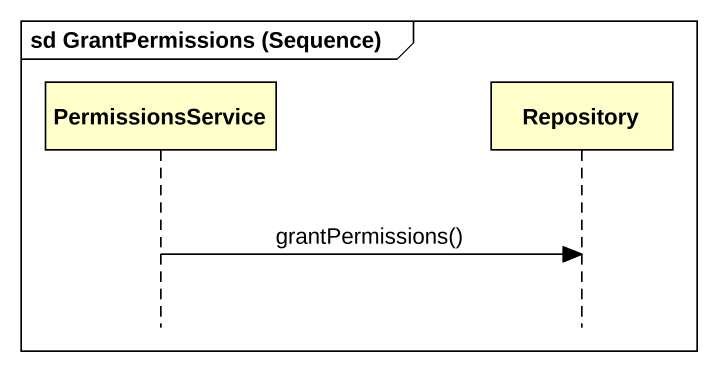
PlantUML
@startuml
mainframe sd GrantPermissions (Sequence)
hide footbox
participant PermissionsService
participant Repository

PermissionsService -> Repository : grantPermissions()
@enduml
